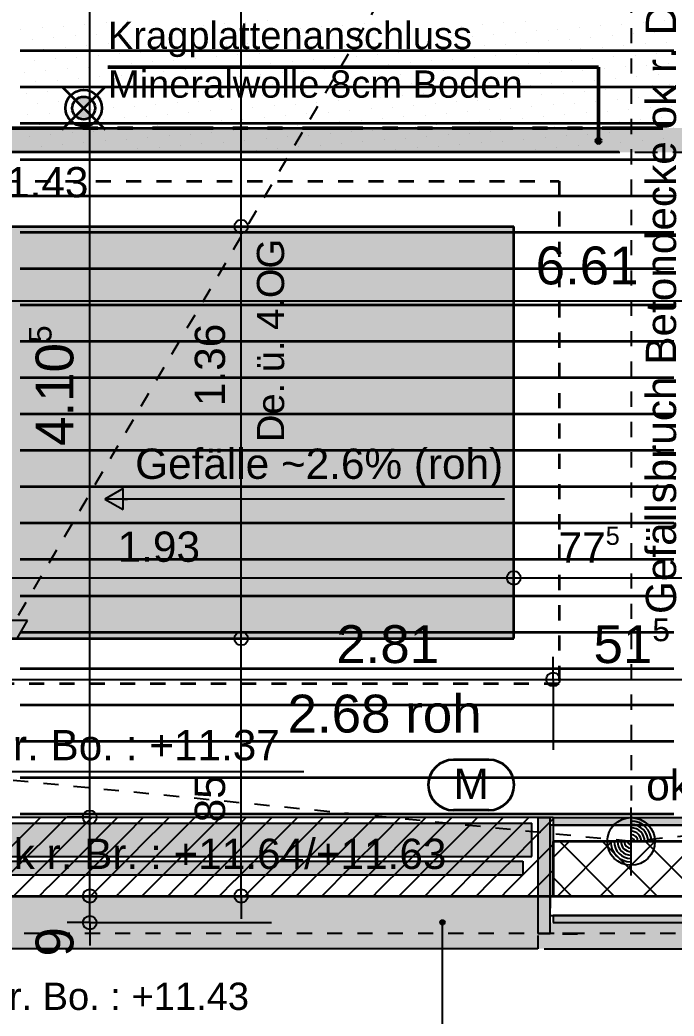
# Model space of a CAD drawing. Header units: centimetres. Extents: x 0.3 to 84.3, y 0.3 to 59.7.
# Drawn here: x 33.96 to 38.28, y 10.25 to 16.83 of the extents above; entities that cross this region are included whole.
import ezdxf

# ---------------------------------------------------------------- set-up
doc = ezdxf.new("R2010")
doc.units = ezdxf.units.CM
for name, pattern in [('AUSGEZOGEN', [0]), ('KURZGESTRICHELT', [0.25, 0.15, -0.1]), ('LINIE_17', [0.05, 0, -0.05]), ('LINIE_23', [0.79, 0.4, -0.13, 0, -0.13, 0, -0.13]), ('PHANTOM', [63.5, 31.75, -6.35, 6.35, -6.35, 6.35, -6.35]), ('PUNKT', [6.35, 0, -6.35]), ('RAND', [44.45, 12.7, -6.35, 12.7, -6.35, 0, -6.35]), ('VERDECKT', [9.525, 6.35, -3.175])]:
    doc.linetypes.add(name, pattern=pattern)
for name, color, linetype, lineweight in [('Allgemein', 7, 'AUSGEZOGEN', 35), ('Ausbau Raeume', 7, 'AUSGEZOGEN', 35), ('Bauachsen grob', 7, 'RAND', 25), ('Beton Ansicht', 7, 'AUSGEZOGEN', 25), ('Beton verdeckt vorne', 7, 'KURZGESTRICHELT', 25), ('Bodenplatte', 7, 'AUSGEZOGEN', 35), ('Daemmung', 7, 'AUSGEZOGEN', 35), ('Decke', 7, 'AUSGEZOGEN', 35), ('Deckendaemmung', 7, 'AUSGEZOGEN', 25), ('Dichtung', 240, 'AUSGEZOGEN', 25), ('Entwaesserungsb._ Retentionb', 251, 'AUSGEZOGEN', 50), ('Holz Fassadenverkleidung', 7, 'AUSGEZOGEN', 35), ('Holzgelaender', 7, 'AUSGEZOGEN', 50), ('Konstruktion oben', 7, 'VERDECKT', 25), ('Rolladen', 7, 'AUSGEZOGEN', 25), ('Spengler', 7, 'AUSGEZOGEN', 35), ('Text Decke', 7, 'AUSGEZOGEN', 50), ('Text Koten', 7, 'AUSGEZOGEN', 50), ('Text Werkplan Ausfuehrung', 7, 'AUSGEZOGEN', 50), ('Unterkonstruktion', 7, 'AUSGEZOGEN', 35), ('Vermassung Decke', 180, 'VERDECKT', 50), ('Wand Beton bewehrt', 7, 'AUSGEZOGEN', 35), ('Werkplan- Ausfuehrungsmasse', 7, 'AUSGEZOGEN', 25)]:
    doc.layers.add(name, color=color, linetype=linetype, lineweight=lineweight)
doc.layers.add('Elektro Apparate', color=7, linetype='AUSGEZOGEN', lineweight=35, true_color=0x656565)
doc.layers.add('Elektro Text', color=7, linetype='AUSGEZOGEN', lineweight=35, true_color=0x656565)
doc.styles.add('ARIAL', font='ARIAL.TTF')

msp = doc.modelspace()

# ---------------------------------------------------------------- hatches: boundary and pattern name
at = {"layer": 'Allgemein', "linetype": 'AUSGEZOGEN', "lineweight": 25}
for points in [[(37.46, 10.796), (37.46, 11.56), (37.38, 11.56), (37.38, 10.796)], [(37.48, 11.512), (38.51, 11.512), (38.51, 11.56), (37.48, 11.56)], [(38.51, 10.916), (37.48, 10.916), (37.48, 10.868), (38.51, 10.868)]]:
    msp.add_hatch(color=32, dxfattribs=at).paths.add_polyline_path(points)
at = {"layer": 'Bodenplatte', "linetype": 'AUSGEZOGEN', "lineweight": 25, "true_color": 0xe0ffe0}
msp.add_hatch(color=254, dxfattribs=at).paths.add_polyline_path([(31.66, 16.114), (31.66, 15.954), (47.44, 15.954), (47.44, 11.564), (62.72, 11.564), (62.72, 11.724), (47.6, 11.724), (47.6, 16.114)])
at = {"layer": 'Decke', "linetype": 'RAND', "lineweight": 35, "true_color": 0xedf5de}
msp.add_hatch(color=7, dxfattribs=at).paths.add_polyline_path([(33.36, 15.464), (33.36, 12.744), (37.22, 12.744), (37.22, 15.464)])
at = {"layer": 'Elektro Apparate', "linetype": 'AUSGEZOGEN', "lineweight": 35}
h = msp.add_hatch(color=40, dxfattribs=at)
h.paths.add_polyline_path([(34.433, 16.193), (34.38, 16.246), (34.327, 16.193), (34.3332, 16.1874), (34.3633, 16.1729), (34.3967, 16.1729), (34.4268, 16.1874)])
h.paths.add_polyline_path([(34.327, 16.299), (34.38, 16.246), (34.433, 16.299), (34.4268, 16.3046), (34.3967, 16.3191), (34.3633, 16.3191), (34.3332, 16.3046)])
at = {"layer": 'Entwaesserungsb._ Retentionb', "linetype": 'AUSGEZOGEN', "lineweight": 25}
for points in [[(34.64, 13.7335), (34.52, 13.6645), (34.64, 13.5955)], [(33.871, 12.864), (33.94, 12.744), (34.009, 12.864)]]:
    msp.add_hatch(color=7, dxfattribs=at).paths.add_polyline_path(points)
at = {"layer": 'Holzgelaender', "linetype": 'AUSGEZOGEN', "lineweight": 25, "true_color": 0xe3e3e3}
msp.add_hatch(color=254, dxfattribs=at).paths.add_polyline_path([(31.48, 15.518), (31.48, 11.184), (37.28, 11.184), (37.28, 11.274), (31.57, 11.274), (31.57, 15.518)])
at = {"layer": 'Rolladen', "linetype": 'AUSGEZOGEN', "lineweight": 25, "true_color": 0xf2edfc}
msp.add_hatch(color=7, dxfattribs=at).paths.add_polyline_path([(31.6, 11.304), (37.34, 11.304), (37.34, 11.524), (31.6, 11.524)])
at = {"layer": 'Spengler', "linetype": 'AUSGEZOGEN', "lineweight": 25, "true_color": 0xfafafa}
for points in [[(30.992, 15.618), (30.992, 10.696), (37.38, 10.696), (37.38, 11.044), (31.34, 11.044), (31.34, 15.618)], [(37.46, 10.868), (37.46, 10.796), (37.38, 10.796), (37.38, 10.696), (38.61, 10.696), (38.61, 10.796), (38.53, 10.796), (38.53, 10.868)]]:
    msp.add_hatch(color=7, dxfattribs=at).paths.add_polyline_path(points)
at = {"layer": 'Text Decke', "linetype": 'AUSGEZOGEN', "lineweight": 50, "true_color": 0x00c600}
for points in [[(37.7929, 16.0375), (37.7671, 16.0375), (37.765, 16.03)], [(37.7929, 16.0375), (37.765, 16.03), (37.795, 16.03)], [(37.795, 16.03), (37.765, 16.03), (37.7671, 16.0225)], [(37.7875, 16.0429), (37.7725, 16.0429), (37.7671, 16.0375)], [(37.7875, 16.0429), (37.7671, 16.0375), (37.7929, 16.0375)], [(37.795, 16.03), (37.7671, 16.0225), (37.7929, 16.0225)], [(37.7929, 16.0225), (37.7671, 16.0225), (37.7725, 16.0171)], [(37.7725, 16.0429), (37.7875, 16.0429), (37.78, 16.045)], [(37.7929, 16.0225), (37.7725, 16.0171), (37.7875, 16.0171)], [(37.7875, 16.0171), (37.7725, 16.0171), (37.78, 16.015)]]:
    msp.add_hatch(color=92, dxfattribs=at).paths.add_polyline_path(points)
at = {"layer": 'Text Werkplan Ausfuehrung', "linetype": 'AUSGEZOGEN', "lineweight": 25}
for points in [[(36.735, 10.87), (36.765, 10.87), (36.7629, 10.8775)], [(36.735, 10.87), (36.7629, 10.8775), (36.7371, 10.8775)], [(36.7371, 10.8625), (36.765, 10.87), (36.735, 10.87)], [(36.7371, 10.8775), (36.7629, 10.8775), (36.7575, 10.8829)], [(36.7371, 10.8775), (36.7575, 10.8829), (36.7425, 10.8829)], [(36.7371, 10.8625), (36.7629, 10.8625), (36.765, 10.87)], [(36.7425, 10.8571), (36.7629, 10.8625), (36.7371, 10.8625)], [(36.7425, 10.8829), (36.7575, 10.8829), (36.75, 10.885)], [(36.7425, 10.8571), (36.7575, 10.8571), (36.7629, 10.8625)], [(36.7575, 10.8571), (36.7425, 10.8571), (36.75, 10.855)]]:
    msp.add_hatch(color=7, dxfattribs=at).paths.add_polyline_path(points)

# ---------------------------------------------------------------- linework, layer by layer
at = {"layer": 'Allgemein', "color": 7, "linetype": 'AUSGEZOGEN', "lineweight": 25}
for p, q in [((37.46, 11.56), (37.38, 11.56)), ((37.38, 11.56), (37.38, 10.796)), ((37.46, 11.512), (37.46, 11.56)), ((37.46, 10.964), (37.46, 11.512)), ((38.51, 11.56), (37.48, 11.56)), ((37.48, 11.56), (37.48, 11.512)), ((37.48, 11.512), (38.49, 11.512)), ((37.46, 10.916), (37.46, 10.964)), ((37.46, 10.796), (37.46, 10.916)), ((37.5, 10.916), (37.48, 10.916)), ((37.48, 10.916), (37.48, 10.868)), ((37.48, 10.868), (38.51, 10.868)), ((38.49, 10.916), (37.5, 10.916)), ((37.38, 10.796), (37.46, 10.796))]:
    msp.add_line(p, q, dxfattribs=at)
at = {"layer": 'Ausbau Raeume', "color": 254, "linetype": 'AUSGEZOGEN', "lineweight": 35}
for p, q in [((34.6782, 16.6246), (33.9596, 16.6246)), ((35.3982, 16.6246), (34.6796, 16.6246)), ((36.1182, 16.6246), (35.3996, 16.6246)), ((36.8382, 16.6246), (36.1196, 16.6246)), ((37.5582, 16.6246), (36.8396, 16.6246)), ((38.2782, 16.6246), (37.5596, 16.6246)), ((34.6782, 16.3846), (33.9596, 16.3846)), ((35.3982, 16.3846), (34.6796, 16.3846)), ((36.1182, 16.3846), (35.3996, 16.3846)), ((36.8382, 16.3846), (36.1196, 16.3846)), ((37.5582, 16.3846), (36.8396, 16.3846)), ((38.2782, 16.3846), (37.5596, 16.3846)), ((34.6782, 16.1446), (33.9596, 16.1446)), ((35.3982, 16.1446), (34.6796, 16.1446)), ((36.1182, 16.1446), (35.3996, 16.1446)), ((36.8382, 16.1446), (36.1196, 16.1446)), ((37.5582, 16.1446), (36.8396, 16.1446)), ((38.2782, 16.1446), (37.5596, 16.1446)), ((34.6782, 15.9046), (33.9596, 15.9046)), ((35.3982, 15.9046), (34.6796, 15.9046)), ((36.1182, 15.9046), (35.3996, 15.9046)), ((36.8382, 15.9046), (36.1196, 15.9046)), ((37.5582, 15.9046), (36.8396, 15.9046)), ((38.2782, 15.9046), (37.5596, 15.9046)), ((34.6782, 15.6646), (33.9596, 15.6646)), ((35.3982, 15.6646), (34.6796, 15.6646)), ((36.1182, 15.6646), (35.3996, 15.6646)), ((36.8382, 15.6646), (36.1196, 15.6646)), ((37.5582, 15.6646), (36.8396, 15.6646)), ((38.2782, 15.6646), (37.5596, 15.6646)), ((34.6782, 15.4246), (33.9596, 15.4246)), ((35.3982, 15.4246), (34.6796, 15.4246)), ((36.1182, 15.4246), (35.3996, 15.4246)), ((36.8382, 15.4246), (36.1196, 15.4246)), ((37.5582, 15.4246), (36.8396, 15.4246)), ((38.2782, 15.4246), (37.5596, 15.4246)), ((34.6782, 15.1846), (33.9596, 15.1846)), ((35.3982, 15.1846), (34.6796, 15.1846)), ((36.1182, 15.1846), (35.3996, 15.1846)), ((36.8382, 15.1846), (36.1196, 15.1846)), ((37.5582, 15.1846), (36.8396, 15.1846)), ((38.2782, 15.1846), (37.5596, 15.1846)), ((34.6782, 14.9446), (33.9596, 14.9446)), ((35.3982, 14.9446), (34.6796, 14.9446)), ((36.1182, 14.9446), (35.3996, 14.9446)), ((36.8382, 14.9446), (36.1196, 14.9446)), ((37.5582, 14.9446), (36.8396, 14.9446)), ((38.2782, 14.9446), (37.5596, 14.9446)), ((34.6782, 14.7046), (33.9596, 14.7046)), ((35.3982, 14.7046), (34.6796, 14.7046)), ((36.1182, 14.7046), (35.3996, 14.7046)), ((36.8382, 14.7046), (36.1196, 14.7046)), ((37.5582, 14.7046), (36.8396, 14.7046)), ((38.2782, 14.7046), (37.5596, 14.7046)), ((34.6782, 14.4646), (33.9596, 14.4646)), ((35.3982, 14.4646), (34.6796, 14.4646)), ((36.1182, 14.4646), (35.3996, 14.4646)), ((36.8382, 14.4646), (36.1196, 14.4646)), ((37.5582, 14.4646), (36.8396, 14.4646)), ((38.2782, 14.4646), (37.5596, 14.4646)), ((34.6782, 14.2246), (33.9596, 14.2246)), ((35.3982, 14.2246), (34.6796, 14.2246)), ((36.1182, 14.2246), (35.3996, 14.2246)), ((36.8382, 14.2246), (36.1196, 14.2246)), ((37.5582, 14.2246), (36.8396, 14.2246)), ((38.2782, 14.2246), (37.5596, 14.2246)), ((34.6782, 13.9846), (33.9596, 13.9846)), ((35.3982, 13.9846), (34.6796, 13.9846)), ((36.1182, 13.9846), (35.3996, 13.9846)), ((36.8382, 13.9846), (36.1196, 13.9846)), ((37.5582, 13.9846), (36.8396, 13.9846)), ((38.2782, 13.9846), (37.5596, 13.9846)), ((34.6782, 13.7446), (33.9596, 13.7446)), ((35.3982, 13.7446), (34.6796, 13.7446)), ((36.1182, 13.7446), (35.3996, 13.7446)), ((36.8382, 13.7446), (36.1196, 13.7446)), ((37.5582, 13.7446), (36.8396, 13.7446)), ((38.2782, 13.7446), (37.5596, 13.7446)), ((34.6782, 13.5046), (33.9596, 13.5046)), ((35.3982, 13.5046), (34.6796, 13.5046)), ((36.1182, 13.5046), (35.3996, 13.5046)), ((36.8382, 13.5046), (36.1196, 13.5046)), ((37.5582, 13.5046), (36.8396, 13.5046)), ((38.2782, 13.5046), (37.5596, 13.5046)), ((34.6782, 13.2646), (33.9596, 13.2646)), ((35.3982, 13.2646), (34.6796, 13.2646)), ((36.1182, 13.2646), (35.3996, 13.2646)), ((36.8382, 13.2646), (36.1196, 13.2646)), ((37.5582, 13.2646), (36.8396, 13.2646)), ((38.2782, 13.2646), (37.5596, 13.2646)), ((34.6782, 13.0246), (33.9596, 13.0246)), ((35.3982, 13.0246), (34.6796, 13.0246)), ((36.1182, 13.0246), (35.3996, 13.0246)), ((36.8382, 13.0246), (36.1196, 13.0246)), ((37.5582, 13.0246), (36.8396, 13.0246)), ((38.2782, 13.0246), (37.5596, 13.0246)), ((34.6782, 12.7846), (33.9596, 12.7846)), ((35.3982, 12.7846), (34.6796, 12.7846)), ((36.1182, 12.7846), (35.3996, 12.7846)), ((36.8382, 12.7846), (36.1196, 12.7846)), ((37.5582, 12.7846), (36.8396, 12.7846)), ((38.2782, 12.7846), (37.5596, 12.7846)), ((34.6782, 12.5446), (33.9596, 12.5446)), ((35.3982, 12.5446), (34.6796, 12.5446)), ((36.1182, 12.5446), (35.3996, 12.5446)), ((36.8382, 12.5446), (36.1196, 12.5446)), ((37.5582, 12.5446), (36.8396, 12.5446)), ((38.2782, 12.5446), (37.5596, 12.5446)), ((34.6782, 12.3046), (33.9596, 12.3046)), ((35.3982, 12.3046), (34.6796, 12.3046)), ((36.1182, 12.3046), (35.3996, 12.3046)), ((36.8382, 12.3046), (36.1196, 12.3046)), ((37.5582, 12.3046), (36.8396, 12.3046)), ((38.2782, 12.3046), (37.5596, 12.3046)), ((34.6782, 12.0646), (33.9596, 12.0646)), ((35.3982, 12.0646), (34.6796, 12.0646)), ((36.1182, 12.0646), (35.3996, 12.0646)), ((36.8382, 12.0646), (36.1196, 12.0646)), ((37.5582, 12.0646), (36.8396, 12.0646)), ((38.2782, 12.0646), (37.5596, 12.0646)), ((34.6782, 11.8246), (33.9596, 11.8246)), ((35.3982, 11.8246), (34.6796, 11.8246)), ((36.1182, 11.8246), (35.3996, 11.8246)), ((36.8382, 11.8246), (36.1196, 11.8246)), ((37.5582, 11.8246), (36.8396, 11.8246)), ((38.2782, 11.8246), (37.5596, 11.8246)), ((34.6782, 11.5846), (33.9596, 11.5846)), ((35.3982, 11.5846), (34.6796, 11.5846)), ((36.1182, 11.5846), (35.3996, 11.5846)), ((36.8382, 11.5846), (36.1196, 11.5846)), ((37.5582, 11.5846), (36.8396, 11.5846)), ((38.2782, 11.5846), (37.5596, 11.5846))]:
    msp.add_line(p, q, dxfattribs=at)
at = {"layer": 'Bauachsen grob', "color": 32, "linetype": 'LINIE_23', "lineweight": 50, "true_color": 0xc36e14}
msp.add_line((21.964, 16.114), (72.416, 16.114), dxfattribs=at)
at = {"layer": 'Beton Ansicht', "color": 7, "linetype": 'AUSGEZOGEN', "lineweight": 25}
for p, q in [((31.86, 11.564), (37.48, 11.564)), ((37.48, 11.564), (37.48, 11.56))]:
    msp.add_line(p, q, dxfattribs=at)
at = {"layer": 'Beton verdeckt vorne', "color": 7, "linetype": 'VERDECKT', "lineweight": 25}
for p, q in [((37.48, 11.56), (37.48, 11.404)), ((31.34, 11.044), (37.48, 11.044))]:
    msp.add_line(p, q, dxfattribs=at)
at = {"layer": 'Bodenplatte', "color": 92, "linetype": 'VERDECKT', "lineweight": 35, "true_color": 0x00c600}
for p, q in [((31.66, 16.114), (47.6, 16.114)), ((47.44, 15.954), (31.66, 15.954)), ((31.34, 11.044), (62.72, 11.044))]:
    msp.add_line(p, q, dxfattribs=at)
at = {"layer": 'Daemmung', "color": 211, "linetype": 'KURZGESTRICHELT', "lineweight": 25, "true_color": 0xff70ff}
msp.add_line((32.02, 15.954), (45.4, 15.954), dxfattribs=at)
at = {"layer": 'Decke', "color": 92, "linetype": 'LINIE_17', "lineweight": 35, "true_color": 0x00c600}
for p, q in [((33.06, 15.764), (37.52, 15.764)), ((37.52, 15.764), (37.52, 12.444)), ((37.52, 12.444), (33.06, 12.444))]:
    msp.add_line(p, q, dxfattribs=at)
at = {"layer": 'Decke', "color": 92, "linetype": 'RAND', "lineweight": 35, "true_color": 0x00c600}
for p, q in [((33.36, 15.464), (37.22, 15.464)), ((37.22, 12.744), (37.22, 15.464)), ((33.36, 12.744), (37.22, 12.744))]:
    msp.add_line(p, q, dxfattribs=at)
at = {"layer": 'Decke', "color": 96, "linetype": 'PHANTOM', "lineweight": 35, "true_color": 0x006e00}
msp.add_line((31.34, 11.044), (62.72, 11.044), dxfattribs=at)
at = {"layer": 'Deckendaemmung', "color": 211, "linetype": 'AUSGEZOGEN', "lineweight": 25, "true_color": 0xff70ff}
for p, q in [((34.1066, 16.7763), (34.1066, 16.7763)), ((34.2475, 16.7876), (34.2475, 16.7876)), ((34.3884, 16.799), (34.3884, 16.799)), ((34.5294, 16.8103), (34.5294, 16.8103)), ((34.6703, 16.8217), (34.6703, 16.8217)), ((35.0284, 16.7795), (35.0284, 16.7795)), ((35.1693, 16.7909), (35.1693, 16.7909)), ((35.3103, 16.8022), (35.3103, 16.8022)), ((35.4512, 16.8136), (35.4512, 16.8136)), ((35.4512, 16.8136), (35.4512, 16.8136)), ((35.5921, 16.8249), (35.5921, 16.8249)), ((35.8092, 16.7714), (35.8092, 16.7714)), ((35.9502, 16.7828), (35.9502, 16.7828)), ((36.0911, 16.7941), (36.0911, 16.7941)), ((36.2321, 16.8055), (36.2321, 16.8055)), ((36.373, 16.8168), (36.373, 16.8168)), ((36.731, 16.7747), (36.731, 16.7747)), ((36.872, 16.786), (36.872, 16.786)), ((37.0129, 16.7974), (37.0129, 16.7974)), ((37.1539, 16.8087), (37.1539, 16.8087)), ((37.2948, 16.82), (37.2948, 16.82)), ((37.6528, 16.7779), (37.6528, 16.7779)), ((37.7938, 16.7893), (37.7938, 16.7893)), ((37.9347, 16.8006), (37.9347, 16.8006)), ((38.0757, 16.8119), (38.0757, 16.8119)), ((38.2166, 16.8233), (38.2166, 16.8233)), ((33.9656, 16.765), (33.9656, 16.765)), ((34.1827, 16.7115), (34.1827, 16.7115)), ((34.3236, 16.7228), (34.3236, 16.7228)), ((34.4646, 16.7342), (34.4646, 16.7342)), ((34.6055, 16.7455), (34.6055, 16.7455)), ((34.7465, 16.7569), (34.7465, 16.7569)), ((34.7465, 16.7569), (34.7465, 16.7569)), ((34.8874, 16.7682), (34.8874, 16.7682)), ((35.1045, 16.7147), (35.1045, 16.7147)), ((35.2454, 16.7261), (35.2454, 16.7261)), ((35.3864, 16.7374), (35.3864, 16.7374)), ((35.5273, 16.7488), (35.5273, 16.7488)), ((35.6683, 16.7601), (35.6683, 16.7601)), ((35.8854, 16.7066), (35.8854, 16.7066)), ((36.0263, 16.718), (36.0263, 16.718)), ((36.1673, 16.7293), (36.1673, 16.7293)), ((36.3082, 16.7407), (36.3082, 16.7407)), ((36.4491, 16.752), (36.4491, 16.752)), ((36.5901, 16.7633), (36.5901, 16.7633)), ((36.8072, 16.7099), (36.8072, 16.7099)), ((36.9481, 16.7212), (36.9481, 16.7212)), ((37.0891, 16.7326), (37.0891, 16.7326)), ((37.23, 16.7439), (37.23, 16.7439)), ((37.371, 16.7552), (37.371, 16.7552)), ((37.5119, 16.7666), (37.5119, 16.7666)), ((37.729, 16.7131), (37.729, 16.7131)), ((37.8699, 16.7245), (37.8699, 16.7245)), ((38.0109, 16.7358), (38.0109, 16.7358)), ((38.1518, 16.7471), (38.1518, 16.7471)), ((34.0418, 16.7002), (34.0418, 16.7002)), ((34.0418, 16.7002), (34.0418, 16.7002)), ((34.2588, 16.6467), (34.2588, 16.6467)), ((34.3998, 16.658), (34.3998, 16.658)), ((34.5407, 16.6694), (34.5407, 16.6694)), ((34.6817, 16.6807), (34.6817, 16.6807)), ((34.8226, 16.6921), (34.8226, 16.6921)), ((34.9636, 16.7034), (34.9636, 16.7034)), ((35.1806, 16.6499), (35.1806, 16.6499)), ((35.3216, 16.6613), (35.3216, 16.6613)), ((35.4625, 16.6726), (35.4625, 16.6726)), ((35.6035, 16.684), (35.6035, 16.684)), ((35.7444, 16.6953), (35.7444, 16.6953)), ((35.9615, 16.6418), (35.9615, 16.6418)), ((36.1025, 16.6532), (36.1025, 16.6532)), ((36.2434, 16.6645), (36.2434, 16.6645)), ((36.3843, 16.6759), (36.3843, 16.6759)), ((36.5253, 16.6872), (36.5253, 16.6872)), ((36.6662, 16.6985), (36.6662, 16.6985)), ((36.8833, 16.6451), (36.8833, 16.6451)), ((37.0243, 16.6564), (37.0243, 16.6564)), ((37.1652, 16.6678), (37.1652, 16.6678)), ((37.3062, 16.6791), (37.3062, 16.6791)), ((37.4471, 16.6904), (37.4471, 16.6904)), ((37.588, 16.7018), (37.588, 16.7018)), ((37.8051, 16.6483), (37.8051, 16.6483)), ((37.9461, 16.6597), (37.9461, 16.6597)), ((38.087, 16.671), (38.087, 16.671)), ((38.228, 16.6823), (38.228, 16.6823)), ((33.9769, 16.624), (33.9769, 16.624)), ((34.1179, 16.6354), (34.1179, 16.6354)), ((34.335, 16.5819), (34.335, 16.5819)), ((34.4759, 16.5932), (34.4759, 16.5932)), ((34.6169, 16.6046), (34.6169, 16.6046)), ((34.7578, 16.6159), (34.7578, 16.6159)), ((34.8988, 16.6273), (34.8988, 16.6273)), ((35.0397, 16.6386), (35.0397, 16.6386)), ((35.1158, 16.5738), (35.1158, 16.5738)), ((35.2568, 16.5851), (35.2568, 16.5851)), ((35.3977, 16.5965), (35.3977, 16.5965)), ((35.5387, 16.6078), (35.5387, 16.6078)), ((35.6796, 16.6192), (35.6796, 16.6192)), ((35.8206, 16.6305), (35.8206, 16.6305)), ((36.0377, 16.577), (36.0377, 16.577)), ((36.1786, 16.5884), (36.1786, 16.5884)), ((36.3195, 16.5997), (36.3195, 16.5997)), ((36.4605, 16.6111), (36.4605, 16.6111)), ((36.6014, 16.6224), (36.6014, 16.6224)), ((36.7424, 16.6337), (36.7424, 16.6337)), ((36.9595, 16.5803), (36.9595, 16.5803)), ((36.9595, 16.5803), (36.9595, 16.5803)), ((37.1004, 16.5916), (37.1004, 16.5916)), ((37.2414, 16.603), (37.2414, 16.603)), ((37.3823, 16.6143), (37.3823, 16.6143)), ((37.5232, 16.6256), (37.5232, 16.6256)), ((37.6642, 16.637), (37.6642, 16.637)), ((37.6642, 16.637), (37.6642, 16.637)), ((37.8813, 16.5835), (37.8813, 16.5835)), ((38.0222, 16.5949), (38.0222, 16.5949)), ((38.1632, 16.6062), (38.1632, 16.6062)), ((34.0531, 16.5592), (34.0531, 16.5592)), ((34.194, 16.5706), (34.194, 16.5706)), ((34.4111, 16.5171), (34.4111, 16.5171)), ((34.5521, 16.5284), (34.5521, 16.5284)), ((34.693, 16.5398), (34.693, 16.5398)), ((34.834, 16.5511), (34.834, 16.5511)), ((34.9749, 16.5625), (34.9749, 16.5625)), ((35.192, 16.509), (35.192, 16.509)), ((35.3329, 16.5203), (35.3329, 16.5203)), ((35.4739, 16.5317), (35.4739, 16.5317)), ((35.6148, 16.543), (35.6148, 16.543)), ((35.7558, 16.5544), (35.7558, 16.5544)), ((35.8967, 16.5657), (35.8967, 16.5657)), ((36.1138, 16.5122), (36.1138, 16.5122)), ((36.2547, 16.5236), (36.2547, 16.5236)), ((36.2547, 16.5236), (36.2547, 16.5236)), ((36.3957, 16.5349), (36.3957, 16.5349)), ((36.5366, 16.5463), (36.5366, 16.5463)), ((36.6776, 16.5576), (36.6776, 16.5576)), ((36.8185, 16.5689), (36.8185, 16.5689)), ((37.0356, 16.5155), (37.0356, 16.5155)), ((37.1766, 16.5268), (37.1766, 16.5268)), ((37.3175, 16.5382), (37.3175, 16.5382)), ((37.4584, 16.5495), (37.4584, 16.5495)), ((37.5994, 16.5608), (37.5994, 16.5608)), ((37.7403, 16.5722), (37.7403, 16.5722)), ((37.9574, 16.5187), (37.9574, 16.5187)), ((38.0984, 16.5301), (38.0984, 16.5301)), ((38.2393, 16.5414), (38.2393, 16.5414)), ((33.9883, 16.4831), (33.9883, 16.4831)), ((34.1292, 16.4944), (34.1292, 16.4944)), ((34.2702, 16.5058), (34.2702, 16.5058)), ((34.4873, 16.4523), (34.4873, 16.4523)), ((34.6282, 16.4636), (34.6282, 16.4636)), ((34.7692, 16.475), (34.7692, 16.475)), ((34.9101, 16.4863), (34.9101, 16.4863)), ((35.051, 16.4977), (35.051, 16.4977)), ((35.2681, 16.4442), (35.2681, 16.4442)), ((35.4091, 16.4555), (35.4091, 16.4555)), ((35.55, 16.4669), (35.55, 16.4669)), ((35.55, 16.4669), (35.55, 16.4669)), ((35.691, 16.4782), (35.691, 16.4782)), ((35.8319, 16.4896), (35.8319, 16.4896)), ((35.9729, 16.5009), (35.9729, 16.5009)), ((36.1899, 16.4474), (36.1899, 16.4474)), ((36.3309, 16.4588), (36.3309, 16.4588)), ((36.4718, 16.4701), (36.4718, 16.4701)), ((36.6128, 16.4815), (36.6128, 16.4815)), ((36.7537, 16.4928), (36.7537, 16.4928)), ((36.8947, 16.5041), (36.8947, 16.5041)), ((37.1117, 16.4507), (37.1117, 16.4507)), ((37.2527, 16.462), (37.2527, 16.462)), ((37.3936, 16.4734), (37.3936, 16.4734)), ((37.5346, 16.4847), (37.5346, 16.4847)), ((37.6755, 16.496), (37.6755, 16.496)), ((37.8165, 16.5074), (37.8165, 16.5074)), ((37.8926, 16.4426), (37.8926, 16.4426)), ((38.0336, 16.4539), (38.0336, 16.4539)), ((38.1745, 16.4653), (38.1745, 16.4653)), ((34.0644, 16.4183), (34.0644, 16.4183)), ((34.2054, 16.4296), (34.2054, 16.4296)), ((34.3463, 16.441), (34.3463, 16.441)), ((34.5634, 16.3875), (34.5634, 16.3875)), ((34.7044, 16.3988), (34.7044, 16.3988)), ((34.8453, 16.4102), (34.8453, 16.4102)), ((34.8453, 16.4102), (34.8453, 16.4102)), ((34.9862, 16.4215), (34.9862, 16.4215)), ((35.1272, 16.4329), (35.1272, 16.4329)), ((35.3443, 16.3794), (35.3443, 16.3794)), ((35.4852, 16.3907), (35.4852, 16.3907)), ((35.6262, 16.4021), (35.6262, 16.4021)), ((35.7671, 16.4134), (35.7671, 16.4134)), ((35.908, 16.4248), (35.908, 16.4248)), ((36.049, 16.4361), (36.049, 16.4361)), ((36.2661, 16.3826), (36.2661, 16.3826)), ((36.407, 16.394), (36.407, 16.394)), ((36.548, 16.4053), (36.548, 16.4053)), ((36.6889, 16.4167), (36.6889, 16.4167)), ((36.8299, 16.428), (36.8299, 16.428)), ((36.9708, 16.4393), (36.9708, 16.4393)), ((37.1879, 16.3859), (37.1879, 16.3859)), ((37.3288, 16.3972), (37.3288, 16.3972)), ((37.4698, 16.4086), (37.4698, 16.4086)), ((37.6107, 16.4199), (37.6107, 16.4199)), ((37.7517, 16.4312), (37.7517, 16.4312)), ((37.9688, 16.3778), (37.9688, 16.3778)), ((38.1097, 16.3891), (38.1097, 16.3891)), ((38.2506, 16.4004), (38.2506, 16.4004)), ((33.9996, 16.3421), (33.9996, 16.3421)), ((34.1406, 16.3535), (34.1406, 16.3535)), ((34.1406, 16.3535), (34.1406, 16.3535)), ((34.2815, 16.3648), (34.2815, 16.3648)), ((34.4225, 16.3762), (34.4225, 16.3762)), ((34.4986, 16.3114), (34.4986, 16.3114)), ((34.6395, 16.3227), (34.6395, 16.3227)), ((34.7805, 16.334), (34.7805, 16.334)), ((34.9214, 16.3454), (34.9214, 16.3454)), ((35.0624, 16.3567), (35.0624, 16.3567)), ((35.2033, 16.3681), (35.2033, 16.3681)), ((35.4204, 16.3146), (35.4204, 16.3146)), ((35.5614, 16.3259), (35.5614, 16.3259)), ((35.7023, 16.3373), (35.7023, 16.3373)), ((35.8432, 16.3486), (35.8432, 16.3486)), ((35.9842, 16.36), (35.9842, 16.36)), ((36.1251, 16.3713), (36.1251, 16.3713)), ((36.3422, 16.3178), (36.3422, 16.3178)), ((36.4832, 16.3292), (36.4832, 16.3292)), ((36.6241, 16.3405), (36.6241, 16.3405)), ((36.7651, 16.3519), (36.7651, 16.3519)), ((36.906, 16.3632), (36.906, 16.3632)), ((37.0469, 16.3745), (37.0469, 16.3745)), ((37.264, 16.3211), (37.264, 16.3211)), ((37.405, 16.3324), (37.405, 16.3324)), ((37.5459, 16.3437), (37.5459, 16.3437)), ((37.6869, 16.3551), (37.6869, 16.3551)), ((37.8278, 16.3664), (37.8278, 16.3664)), ((38.0449, 16.313), (38.0449, 16.313)), ((38.1858, 16.3243), (38.1858, 16.3243)), ((34.0758, 16.2773), (34.0758, 16.2773)), ((34.2167, 16.2887), (34.2167, 16.2887)), ((34.3577, 16.3), (34.3577, 16.3)), ((34.5747, 16.2466), (34.5747, 16.2466)), ((34.7157, 16.2579), (34.7157, 16.2579)), ((34.8566, 16.2692), (34.8566, 16.2692)), ((34.9976, 16.2806), (34.9976, 16.2806)), ((35.1385, 16.2919), (35.1385, 16.2919)), ((35.2795, 16.3033), (35.2795, 16.3033)), ((35.4966, 16.2498), (35.4966, 16.2498)), ((35.6375, 16.2611), (35.6375, 16.2611)), ((35.7784, 16.2725), (35.7784, 16.2725)), ((35.9194, 16.2838), (35.9194, 16.2838)), ((36.0603, 16.2952), (36.0603, 16.2952)), ((36.2013, 16.3065), (36.2013, 16.3065)), ((36.4184, 16.253), (36.4184, 16.253)), ((36.5593, 16.2644), (36.5593, 16.2644)), ((36.7003, 16.2757), (36.7003, 16.2757)), ((36.8412, 16.287), (36.8412, 16.287)), ((36.9821, 16.2984), (36.9821, 16.2984)), ((37.1231, 16.3097), (37.1231, 16.3097)), ((37.1992, 16.2449), (37.1992, 16.2449)), ((37.3402, 16.2563), (37.3402, 16.2563)), ((37.4811, 16.2676), (37.4811, 16.2676)), ((37.6221, 16.2789), (37.6221, 16.2789)), ((37.6221, 16.2789), (37.6221, 16.2789)), ((37.763, 16.2903), (37.763, 16.2903)), ((37.904, 16.3016), (37.904, 16.3016)), ((38.121, 16.2482), (38.121, 16.2482)), ((38.262, 16.2595), (38.262, 16.2595)), ((34.011, 16.2012), (34.011, 16.2012)), ((34.1519, 16.2125), (34.1519, 16.2125)), ((34.2929, 16.2239), (34.2929, 16.2239)), ((34.4338, 16.2352), (34.4338, 16.2352)), ((34.6509, 16.1817), (34.6509, 16.1817)), ((34.7918, 16.1931), (34.7918, 16.1931)), ((34.9328, 16.2044), (34.9328, 16.2044)), ((35.0737, 16.2158), (35.0737, 16.2158)), ((35.2147, 16.2271), (35.2147, 16.2271)), ((35.3556, 16.2384), (35.3556, 16.2384)), ((35.5727, 16.185), (35.5727, 16.185)), ((35.7136, 16.1963), (35.7136, 16.1963)), ((35.8546, 16.2077), (35.8546, 16.2077)), ((35.9955, 16.219), (35.9955, 16.219)), ((36.1365, 16.2303), (36.1365, 16.2303)), ((36.2774, 16.2417), (36.2774, 16.2417)), ((36.4945, 16.1882), (36.4945, 16.1882)), ((36.6355, 16.1996), (36.6355, 16.1996)), ((36.7764, 16.2109), (36.7764, 16.2109)), ((36.9173, 16.2222), (36.9173, 16.2222)), ((36.9173, 16.2222), (36.9173, 16.2222)), ((37.0583, 16.2336), (37.0583, 16.2336)), ((37.2754, 16.1801), (37.2754, 16.1801)), ((37.4163, 16.1915), (37.4163, 16.1915)), ((37.5573, 16.2028), (37.5573, 16.2028)), ((37.6982, 16.2141), (37.6982, 16.2141)), ((37.8392, 16.2255), (37.8392, 16.2255)), ((37.9801, 16.2368), (37.9801, 16.2368)), ((38.1972, 16.1834), (38.1972, 16.1834)), ((34.0871, 16.1364), (34.0871, 16.1364)), ((34.2281, 16.1477), (34.2281, 16.1477)), ((34.369, 16.1591), (34.369, 16.1591)), ((34.5099, 16.1704), (34.5099, 16.1704)), ((34.727, 16.1169), (34.727, 16.1169)), ((34.868, 16.1283), (34.868, 16.1283)), ((35.0089, 16.1396), (35.0089, 16.1396)), ((35.1499, 16.151), (35.1499, 16.151)), ((35.2908, 16.1623), (35.2908, 16.1623)), ((35.4318, 16.1736), (35.4318, 16.1736)), ((35.6488, 16.1202), (35.6488, 16.1202)), ((35.7898, 16.1315), (35.7898, 16.1315)), ((35.9307, 16.1429), (35.9307, 16.1429)), ((36.0717, 16.1542), (36.0717, 16.1542)), ((36.2126, 16.1655), (36.2126, 16.1655)), ((36.2126, 16.1655), (36.2126, 16.1655)), ((36.3536, 16.1769), (36.3536, 16.1769)), ((36.5707, 16.1234), (36.5707, 16.1234)), ((36.7116, 16.1348), (36.7116, 16.1348)), ((36.8525, 16.1461), (36.8525, 16.1461)), ((36.9935, 16.1574), (36.9935, 16.1574)), ((37.1344, 16.1688), (37.1344, 16.1688)), ((37.3515, 16.1153), (37.3515, 16.1153)), ((37.4925, 16.1267), (37.4925, 16.1267)), ((37.6334, 16.138), (37.6334, 16.138)), ((37.7743, 16.1493), (37.7743, 16.1493)), ((37.9153, 16.1607), (37.9153, 16.1607)), ((38.0562, 16.172), (38.0562, 16.172)), ((38.2733, 16.1186), (38.2733, 16.1186)), ((34.0223, 16.0602), (34.0223, 16.0602)), ((34.1633, 16.0716), (34.1633, 16.0716)), ((34.3042, 16.0829), (34.3042, 16.0829)), ((34.4451, 16.0943), (34.4451, 16.0943)), ((34.5861, 16.1056), (34.5861, 16.1056)), ((34.8032, 16.0521), (34.8032, 16.0521)), ((34.8032, 16.0521), (34.8032, 16.0521)), ((34.9441, 16.0635), (34.9441, 16.0635)), ((35.0851, 16.0748), (35.0851, 16.0748)), ((35.226, 16.0862), (35.226, 16.0862)), ((35.367, 16.0975), (35.367, 16.0975)), ((35.5079, 16.1088), (35.5079, 16.1088)), ((35.5079, 16.1088), (35.5079, 16.1088)), ((35.725, 16.0554), (35.725, 16.0554)), ((35.8659, 16.0667), (35.8659, 16.0667)), ((36.0069, 16.0781), (36.0069, 16.0781)), ((36.1478, 16.0894), (36.1478, 16.0894)), ((36.2888, 16.1007), (36.2888, 16.1007)), ((36.4297, 16.1121), (36.4297, 16.1121)), ((36.6468, 16.0586), (36.6468, 16.0586)), ((36.7877, 16.07), (36.7877, 16.07)), ((36.9287, 16.0813), (36.9287, 16.0813)), ((37.0696, 16.0926), (37.0696, 16.0926)), ((37.2106, 16.104), (37.2106, 16.104)), ((37.4277, 16.0505), (37.4277, 16.0505)), ((37.5686, 16.0619), (37.5686, 16.0619)), ((37.7095, 16.0732), (37.7095, 16.0732)), ((37.8505, 16.0845), (37.8505, 16.0845)), ((37.9914, 16.0959), (37.9914, 16.0959)), ((38.1324, 16.1072), (38.1324, 16.1072)), ((34.0985, 15.9954), (34.0985, 15.9954)), ((34.0985, 15.9954), (34.0985, 15.9954)), ((34.2394, 16.0068), (34.2394, 16.0068)), ((34.3803, 16.0181), (34.3803, 16.0181)), ((34.5213, 16.0295), (34.5213, 16.0295)), ((34.6622, 16.0408), (34.6622, 16.0408)), ((34.8793, 15.9873), (34.8793, 15.9873)), ((35.0203, 15.9987), (35.0203, 15.9987)), ((35.1612, 16.01), (35.1612, 16.01)), ((35.3021, 16.0214), (35.3021, 16.0214)), ((35.4431, 16.0327), (35.4431, 16.0327)), ((35.584, 16.044), (35.584, 16.044)), ((35.8011, 15.9906), (35.8011, 15.9906)), ((35.9421, 16.0019), (35.9421, 16.0019)), ((36.083, 16.0133), (36.083, 16.0133)), ((36.224, 16.0246), (36.224, 16.0246)), ((36.3649, 16.0359), (36.3649, 16.0359)), ((36.5058, 16.0473), (36.5058, 16.0473)), ((36.582, 15.9825), (36.582, 15.9825)), ((36.7229, 15.9938), (36.7229, 15.9938)), ((36.8639, 16.0052), (36.8639, 16.0052)), ((37.0048, 16.0165), (37.0048, 16.0165)), ((37.1458, 16.0278), (37.1458, 16.0278)), ((37.2867, 16.0392), (37.2867, 16.0392)), ((37.5038, 15.9857), (37.5038, 15.9857)), ((37.6447, 15.9971), (37.6447, 15.9971)), ((37.7857, 16.0084), (37.7857, 16.0084)), ((37.9266, 16.0197), (37.9266, 16.0197)), ((38.0676, 16.0311), (38.0676, 16.0311)), ((38.2085, 16.0424), (38.2085, 16.0424)), ((34.5974, 15.9647), (34.5974, 15.9647)), ((34.7384, 15.976), (34.7384, 15.976)), ((35.3783, 15.9566), (35.3783, 15.9566)), ((35.5192, 15.9679), (35.5192, 15.9679)), ((35.6602, 15.9792), (35.6602, 15.9792)), ((36.3001, 15.9598), (36.3001, 15.9598)), ((36.441, 15.9711), (36.441, 15.9711)), ((37.2219, 15.963), (37.2219, 15.963)), ((37.3629, 15.9744), (37.3629, 15.9744)), ((38.0028, 15.9549), (38.0028, 15.9549)), ((38.1437, 15.9663), (38.1437, 15.9663))]:
    msp.add_line(p, q, dxfattribs=at)
at = {"layer": 'Dichtung', "color": 21, "linetype": 'AUSGEZOGEN', "lineweight": 25, "true_color": 0xffa8a8}
for p, q in [((33.8921, 11.359), (34.0972, 11.564)), ((34.1891, 11.4862), (34.2669, 11.564)), ((34.274, 11.4014), (34.4366, 11.564)), ((34.3588, 11.3165), (34.5705, 11.5282)), ((34.571, 11.5287), (34.6063, 11.564)), ((34.6558, 11.4438), (34.776, 11.564)), ((34.7407, 11.359), (34.9457, 11.564)), ((35.0376, 11.4862), (35.1154, 11.564)), ((35.1225, 11.4014), (35.2851, 11.564)), ((35.2073, 11.3165), (35.4191, 11.5282)), ((35.4195, 11.5287), (35.4548, 11.564)), ((35.5043, 11.4438), (35.6245, 11.564)), ((35.5892, 11.359), (35.7942, 11.564)), ((35.8862, 11.4862), (35.9639, 11.564)), ((35.971, 11.4014), (36.1336, 11.564)), ((36.0559, 11.3165), (36.2676, 11.5282)), ((36.268, 11.5287), (36.3033, 11.564)), ((36.3529, 11.4438), (36.473, 11.564)), ((36.4377, 11.359), (36.6428, 11.564)), ((36.7347, 11.4862), (36.8125, 11.564)), ((36.8196, 11.4014), (36.9822, 11.564)), ((36.9044, 11.3165), (37.1161, 11.5282)), ((37.1165, 11.5287), (37.1519, 11.564)), ((37.2014, 11.4438), (37.3216, 11.564)), ((37.2862, 11.359), (37.48, 11.5527)), ((33.977, 11.2741), (34.1887, 11.4858)), ((34.8255, 11.2741), (35.0372, 11.4858)), ((35.674, 11.2741), (35.8857, 11.4858)), ((36.5226, 11.2741), (36.7343, 11.4858)), ((34.0618, 11.1893), (34.2735, 11.401)), ((34.4437, 11.2317), (34.6554, 11.4434)), ((34.9104, 11.1893), (35.1221, 11.401)), ((35.2922, 11.2317), (35.5039, 11.4434)), ((35.7589, 11.1893), (35.9706, 11.401)), ((36.1407, 11.2317), (36.3524, 11.4434)), ((36.6074, 11.1893), (36.8191, 11.401)), ((36.9893, 11.2317), (37.201, 11.4434)), ((37.3711, 11.2741), (37.48, 11.383)), ((34.1467, 11.1044), (34.3584, 11.3161)), ((34.5285, 11.1468), (34.7402, 11.3585)), ((34.9952, 11.1044), (35.2069, 11.3161)), ((35.3771, 11.1468), (35.5888, 11.3585)), ((35.8437, 11.1044), (36.0555, 11.3161)), ((36.2256, 11.1468), (36.4373, 11.3585)), ((36.6923, 11.1044), (36.904, 11.3161)), ((37.0741, 11.1468), (37.2858, 11.3585)), ((33.7649, 11.062), (33.9766, 11.2737)), ((34.6134, 11.062), (34.8251, 11.2737)), ((35.4619, 11.062), (35.6736, 11.2737)), ((36.3104, 11.062), (36.5221, 11.2737)), ((37.159, 11.062), (37.3707, 11.2737)), ((33.9166, 11.044), (34.0614, 11.1888)), ((34.256, 11.044), (34.4432, 11.2313)), ((34.7651, 11.044), (34.9099, 11.1888)), ((35.1045, 11.044), (35.2918, 11.2313)), ((35.6136, 11.044), (35.7585, 11.1888)), ((35.953, 11.044), (36.1403, 11.2313)), ((36.4622, 11.044), (36.607, 11.1888)), ((36.8016, 11.044), (36.9888, 11.2313)), ((37.3107, 11.044), (37.4555, 11.1888)), ((37.4559, 11.1893), (37.48, 11.2133)), ((34.4257, 11.044), (34.5281, 11.1464)), ((35.2742, 11.044), (35.3766, 11.1464)), ((36.1228, 11.044), (36.2252, 11.1464)), ((36.9713, 11.044), (37.0737, 11.1464)), ((34.0863, 11.044), (34.1463, 11.104)), ((34.5954, 11.044), (34.613, 11.0615)), ((34.9348, 11.044), (34.9948, 11.104)), ((35.4439, 11.044), (35.4615, 11.0615)), ((35.7833, 11.044), (35.8433, 11.104)), ((36.2925, 11.044), (36.31, 11.0615)), ((36.6319, 11.044), (36.6918, 11.104)), ((37.141, 11.044), (37.1585, 11.0615))]:
    msp.add_line(p, q, dxfattribs=at)
at = {"layer": 'Elektro Apparate', "color": 40, "linetype": 'AUSGEZOGEN', "lineweight": 35}
for p, q in [((34.2386, 16.3874), (34.5214, 16.1046)), ((34.2386, 16.1046), (34.5214, 16.3874))]:
    msp.add_line(p, q, dxfattribs=at)
for radius in [0.12, 0.075]:
    msp.add_circle((34.38, 16.246), radius, dxfattribs=at)
at = {"layer": 'Elektro Text', "color": 40, "linetype": 'AUSGEZOGEN', "lineweight": 35}
for p, q in [((37.0551, 11.944), (36.8224, 11.944)), ((37.0551, 11.6107), (36.8224, 11.6107))]:
    msp.add_line(p, q, dxfattribs=at)
for centre, start, end in [((36.8224, 11.7773), 90, 270), ((37.0551, 11.7773), 270, 90)]:
    msp.add_arc(centre, 0.1667, start, end, dxfattribs=at)
at = {"layer": 'Entwaesserungsb._ Retentionb', "color": 7, "linetype": 'LINIE_17', "lineweight": 25}
for p, q in [((33.34, 11.864), (37.995, 19.774)), ((37.995, 19.774), (37.995, 11.404)), ((37.995, 11.404), (33.34, 11.864)), ((42.58, 11.864), (37.995, 11.404))]:
    msp.add_line(p, q, dxfattribs=at)
at = {"layer": 'Entwaesserungsb._ Retentionb', "color": 7, "linetype": 'AUSGEZOGEN', "lineweight": 25}
for p, q in [((34.64, 13.7335), (34.52, 13.6645)), ((34.64, 13.5955), (34.64, 13.7335)), ((37.16, 13.6645), (34.52, 13.6645)), ((34.52, 13.6645), (34.52, 13.6645)), ((34.52, 13.6645), (34.52, 13.6645)), ((34.52, 13.6645), (34.52, 13.6645)), ((34.52, 13.6645), (34.64, 13.5955)), ((34.64, 13.6645), (34.67, 13.6645)), ((34.009, 12.864), (33.871, 12.864)), ((33.94, 12.744), (34.009, 12.864))]:
    msp.add_line(p, q, dxfattribs=at)
at = {"layer": 'Holz Fassadenverkleidung', "color": 7, "linetype": 'LINIE_17', "lineweight": 25}
msp.add_line((63.288, 10.796), (31.092, 10.796), dxfattribs=at)
at = {"layer": 'Holzgelaender', "color": 7, "linetype": 'AUSGEZOGEN', "lineweight": 25}
for p, q in [((31.57, 11.274), (37.28, 11.274)), ((37.28, 11.274), (37.28, 11.184)), ((31.48, 11.184), (37.28, 11.184))]:
    msp.add_line(p, q, dxfattribs=at)
at = {"layer": 'Konstruktion oben', "color": 7, "linetype": 'PUNKT', "lineweight": 35}
for p, q in [((31.388, 11.092), (37.38, 11.092)), ((31.092, 10.796), (63.288, 10.796))]:
    msp.add_line(p, q, dxfattribs=at)
at = {"layer": 'Rolladen', "color": 202, "linetype": 'PHANTOM', "lineweight": 25}
for p, q in [((31.6, 11.524), (37.34, 11.524)), ((37.34, 11.304), (37.34, 11.524)), ((31.6, 11.304), (37.34, 11.304))]:
    msp.add_line(p, q, dxfattribs=at)
at = {"layer": 'Spengler', "color": 7, "linetype": 'AUSGEZOGEN', "lineweight": 25}
for p, q in [((31.34, 11.044), (37.38, 11.044)), ((37.38, 10.784), (37.38, 10.696)), ((37.38, 10.696), (30.992, 10.696)), ((37.42, 10.696), (38.57, 10.696))]:
    msp.add_line(p, q, dxfattribs=at)
at = {"layer": 'Text Decke', "color": 92, "linetype": 'AUSGEZOGEN', "lineweight": 50, "true_color": 0x00c600}
for p, q in [((34.54, 16.516), (37.78, 16.516)), ((37.78, 16.516), (37.78, 16.03)), ((37.765, 16.03), (37.765, 16.03)), ((37.78, 16.045), (37.78, 16.045)), ((37.78, 16.015), (37.78, 16.015)), ((37.795, 16.03), (37.795, 16.03))]:
    msp.add_line(p, q, dxfattribs=at)
msp.add_circle((37.78, 16.03), 0.015, dxfattribs=at)
at = {"layer": 'Text Koten', "color": 7, "linetype": 'AUSGEZOGEN', "lineweight": 25}
msp.add_line((35.8333, 11.864), (33.34, 11.864), dxfattribs=at)
at = {"layer": 'Text Koten', "color": 240, "linetype": 'AUSGEZOGEN', "lineweight": 25}
for p, q in [((37.995, 11.179), (37.995, 11.629)), ((37.995, 11.2465), (37.995, 11.5615)), ((37.77, 11.404), (38.22, 11.404)), ((37.8377, 11.404), (38.1525, 11.404))]:
    msp.add_line(p, q, dxfattribs=at)
msp.add_circle((37.995, 11.404), 0.1575, dxfattribs=at)
for radius, start, end in [(0.135, 0, 90), (0.1125, 0, 90), (0.09, 0, 90), (0.0675, 0, 90), (0.045, 0, 90), (0.135, 180, 270), (0.1125, 180, 270), (0.09, 180, 270), (0.0675, 180, 270), (0.045, 180, 270), (0.0225, 180, 270), (0.0225, 0, 90)]:
    msp.add_arc((37.995, 11.404), radius, start, end, dxfattribs=at)
at = {"layer": 'Text Werkplan Ausfuehrung', "color": 7, "linetype": 'AUSGEZOGEN', "lineweight": 25}
for p, q in [((36.735, 10.87), (36.735, 10.87)), ((36.75, 10.885), (36.75, 10.885)), ((36.75, 9.4533), (36.75, 10.87)), ((36.75, 10.855), (36.75, 10.855)), ((36.765, 10.87), (36.765, 10.87))]:
    msp.add_line(p, q, dxfattribs=at)
msp.add_circle((36.75, 10.87), 0.015, dxfattribs=at)
at = {"layer": 'Unterkonstruktion', "color": 7, "linetype": 'AUSGEZOGEN', "lineweight": 25}
for p, q in [((37.48, 11.512), (37.46, 11.512)), ((37.46, 11.512), (37.46, 10.964)), ((38.49, 11.512), (37.48, 11.512)), ((37.48, 11.044), (37.48, 11.404)), ((37.48, 11.404), (38.49, 11.404)), ((37.5, 11.044), (37.48, 11.044)), ((38.49, 11.044), (37.5, 11.044)), ((37.46, 10.916), (37.48, 10.916)), ((37.48, 10.916), (37.5, 10.916)), ((37.5, 10.916), (38.49, 10.916))]:
    msp.add_line(p, q, dxfattribs=at)
at = {"layer": 'Vermassung Decke', "color": 92, "linetype": 'AUSGEZOGEN', "lineweight": 25, "true_color": 0x00c600}
for p, q in [((35.42, 15.464), (35.42, 19.614)), ((35.42, 15.464), (35.27, 15.464)), ((35.42, 15.464), (35.57, 15.464)), ((35.42, 15.464), (35.42, 15.464)), ((35.42, 12.744), (35.42, 15.464)), ((37.22, 13.144), (37.22, 13.294)), ((37.22, 13.144), (37.22, 12.994)), ((37.22, 13.144), (37.22, 13.144)), ((37.22, 13.144), (38.77, 13.144)), ((35.42, 12.744), (35.27, 12.744)), ((35.42, 12.744), (35.57, 12.744)), ((35.42, 12.744), (35.42, 12.744)), ((35.42, 11.044), (35.27, 11.044)), ((35.42, 11.044), (35.57, 11.044)), ((35.42, 11.044), (35.42, 11.044)), ((35.42, 11.044), (35.42, 10.894))]:
    msp.add_line(p, q, dxfattribs=at)
for points in [[(33.36, 13.144), (33.8358, 13.144), (33.8358, 13.144), (37.22, 13.144)], [(35.42, 11.044), (35.42, 12.0144), (35.42, 12.0144), (35.42, 12.744)]]:
    msp.add_lwpolyline(points, dxfattribs=at)
for centre in [(35.42, 15.464), (37.22, 13.144), (35.42, 12.744), (35.42, 11.044)]:
    msp.add_circle(centre, 0.045, dxfattribs=at)
at = {"layer": 'Wand Beton bewehrt', "color": 7, "linetype": 'AUSGEZOGEN', "lineweight": 35}
for p, q in [((38.49, 11.404), (37.48, 11.404)), ((37.48, 11.404), (37.48, 11.044)), ((37.48, 11.044), (37.5, 11.044)), ((37.5, 11.044), (38.49, 11.044))]:
    msp.add_line(p, q, dxfattribs=at)
at = {"layer": 'Wand Beton bewehrt', "color": 7, "linetype": 'AUSGEZOGEN', "lineweight": 25}
for p, q in [((37.48, 11.2982), (37.5858, 11.404)), ((37.5087, 11.044), (37.8687, 11.404)), ((37.8841, 11.044), (37.5241, 11.404)), ((37.7915, 11.044), (38.1515, 11.404)), ((38.1669, 11.044), (37.8069, 11.404)), ((38.0744, 11.044), (38.4344, 11.404)), ((38.4497, 11.044), (38.0897, 11.404)), ((37.6012, 11.044), (37.48, 11.1652))]:
    msp.add_line(p, q, dxfattribs=at)
at = {"layer": 'Werkplan- Ausfuehrungsmasse', "color": 7, "linetype": 'AUSGEZOGEN', "lineweight": 25}
for p, q in [((34.42, 11.564), (34.42, 19.774)), ((32.176, 14.974), (45.4, 14.974)), ((37.48, 12.474), (37.48, 12.624)), ((37.48, 12.474), (37.48, 12.324)), ((37.48, 12.474), (38.51, 12.474)), ((34.42, 11.564), (34.27, 11.564)), ((34.42, 11.564), (34.57, 11.564)), ((34.42, 11.564), (34.42, 11.564)), ((34.42, 11.044), (34.42, 11.564)), ((34.42, 11.044), (34.27, 11.044)), ((34.42, 11.044), (34.57, 11.044)), ((34.42, 11.044), (34.42, 11.044)), ((34.42, 10.868), (34.42, 11.044)), ((34.42, 10.868), (34.27, 10.868)), ((34.42, 10.868), (34.57, 10.868)), ((34.42, 10.868), (35.62, 10.868)), ((34.42, 10.868), (34.42, 10.718))]:
    msp.add_line(p, q, dxfattribs=at)
for points in [[(31.86, 12.474), (32.5553, 12.474), (32.5553, 12.474), (34.5118, 12.474), (34.5118, 12.474), (35.9775, 12.474), (35.9775, 12.474), (37.48, 12.474)], [(37.48, 12.474), (37.48, 12.4323), (37.48, 12.4323), (37.48, 12.389), (37.48, 12.389), (37.48, 12.2367), (37.48, 12.2367), (37.48, 12.0099)]]:
    msp.add_lwpolyline(points, dxfattribs=at)
for centre in [(37.48, 12.474), (34.42, 11.564), (34.42, 11.044), (34.42, 10.868)]:
    msp.add_circle(centre, 0.045, dxfattribs=at)

# ---------------------------------------------------------------- texts
at = {"layer": 'Elektro Text', "color": 40, "linetype": 'AUSGEZOGEN', "lineweight": 35, "insert": (36.8224, 11.684), "char_height": 0.2, "width": 0.1, "attachment_point": 7, "style": 'ARIAL'}
msp.add_mtext('M', dxfattribs=at)
at = {"layer": 'Entwaesserungsb._ Retentionb', "color": 7, "linetype": 'AUSGEZOGEN', "lineweight": 35, "insert": (34.72, 13.7378), "char_height": 0.2, "width": 0.1, "attachment_point": 7, "style": 'ARIAL'}
msp.add_mtext('Gefälle\\~~2.6%\\~(roh)', dxfattribs=at)
at = {"layer": 'Text Decke', "color": 92, "linetype": 'AUSGEZOGEN', "lineweight": 35, "true_color": 0x00c600, "char_height": 0.18, "width": 0.09, "attachment_point": 7, "style": 'ARIAL'}
for s, insert in [('Kragplattenanschluss\\~', (34.54, 16.582)), ('Mineralwolle\\~8cm\\~Boden', (34.54, 16.312))]:
    msp.add_mtext(s, dxfattribs=dict(at, insert=insert))
at = {"layer": 'Text Koten', "color": 7, "linetype": 'AUSGEZOGEN', "lineweight": 35, "attachment_point": 7, "style": 'ARIAL'}
for s, insert, char_height, width in [('ok\\~r.\\~Bo.\\~:\\~+11.43', (32.276, 15.654), 0.2, 0.1), ('ok\\~r.\\~Bo.\\~:\\~+11.37', (33.54, 11.9373), 0.2, 0.1), ('ok\\~r.\\~Bo.\\~:\\~+11.43', (38.095, 11.6733), 0.2, 0.1), ('ok\\~r.\\~Br.\\~:\\~+11.64/+11.63', (33.7625, 11.2196), 0.2, 0.1), ('ok\\~r.\\~Bo.\\~:\\~+11.43', (33.55, 10.2893), 0.18, 0.09)]:
    msp.add_mtext(s, dxfattribs=dict(at, insert=insert, char_height=char_height, width=width))
at = {"layer": 'Text Werkplan Ausfuehrung', "color": 7, "linetype": 'AUSGEZOGEN', "lineweight": 35, "insert": (38.295, 12.9057), "char_height": 0.2, "width": 0.1, "attachment_point": 7, "rotation": 90, "style": 'ARIAL'}
msp.add_mtext('Gefällsbruch\\~Betondecke\\~ok\\~r.\\~De.\\~:\\~+11.43', dxfattribs=at)
at = {"layer": 'Vermassung Decke', "color": 92, "linetype": 'AUSGEZOGEN', "lineweight": 35, "true_color": 0x00c600, "attachment_point": 7, "rotation": 90, "style": 'ARIAL'}
for s, insert, char_height, width in [('De.\\~ü.\\~4.OG', (35.7063, 14.041), 0.18, 0.09), ('1.36', (35.3165, 14.2785), 0.2, 0.1), ('85', (35.3166, 11.5302), 0.2, 0.1)]:
    msp.add_mtext(s, dxfattribs=dict(at, insert=insert, char_height=char_height, width=width))
at = {"layer": 'Vermassung Decke', "color": 92, "linetype": 'AUSGEZOGEN', "lineweight": 35, "true_color": 0x00c600, "attachment_point": 7, "style": 'ARIAL'}
for s, insert, char_height, width in [('1.93', (34.6044, 13.2475), 0.2, 0.1), ('77', (37.5163, 13.244), 0.2, 0.1), ('5', (37.8271, 13.3607), 0.12, 0.06)]:
    msp.add_mtext(s, dxfattribs=dict(at, insert=insert, char_height=char_height, width=width))
at = {"layer": 'Werkplan- Ausfuehrungsmasse', "color": 7, "linetype": 'AUSGEZOGEN', "lineweight": 50, "attachment_point": 7, "style": 'ARIAL'}
for s, insert, char_height, width in [('6.61', (37.3646, 15.0783), 0.25, 0.125), ('2.81', (36.0476, 12.5783), 0.25, 0.125), ('51', (37.7467, 12.5783), 0.25, 0.125), ('5', (38.1352, 12.7241), 0.15, 0.075), ('2.68\\~roh', (35.7265, 12.1196), 0.25, 0.125)]:
    msp.add_mtext(s, dxfattribs=dict(at, insert=insert, char_height=char_height, width=width))
at = {"layer": 'Werkplan- Ausfuehrungsmasse', "color": 7, "linetype": 'AUSGEZOGEN', "lineweight": 50, "attachment_point": 7, "rotation": 90, "style": 'ARIAL'}
for s, insert, char_height, width in [('5', (34.1699, 14.6948), 0.15, 0.075), ('4.10', (34.3157, 14.0151), 0.25, 0.125), ('9', (34.3157, 10.6441), 0.25, 0.125)]:
    msp.add_mtext(s, dxfattribs=dict(at, insert=insert, char_height=char_height, width=width))

doc.saveas('drawing.dxf')
